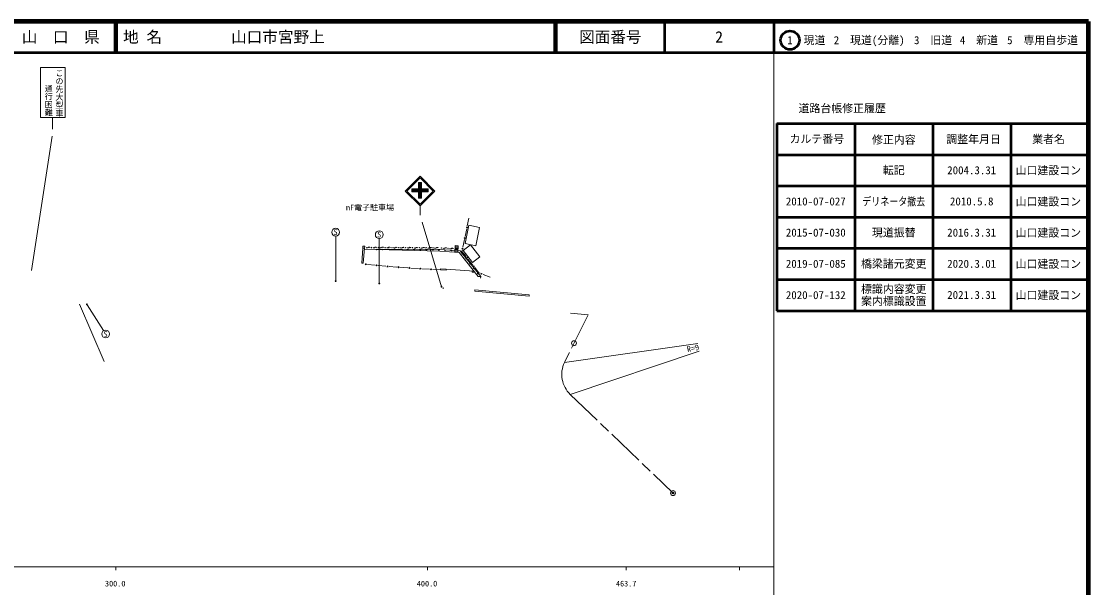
# Model space of a CAD drawing. Units: millimetres on the paper, with parts at other scales. Extents: x 40 to 680, y 20 to 380.
# Drawn here: x 337.7 to 680, y 198.4 to 380 of the extents above; entities that cross this region are included whole.
import ezdxf
from ezdxf.enums import TextEntityAlignment as Align

# ---------------------------------------------------------------- set-up
doc = ezdxf.new("R2010")
doc.units = ezdxf.units.MM
doc.header["$PDMODE"] = 32
doc.header["$PDSIZE"] = 0.5
doc.linetypes.add('CHAIN', pattern=[18.5, 12, -1.5, 3.5, -1.5])
for name, color, linetype, lineweight in [('M-BGD', 7, 'Continuous', 13), ('M-BGD-RSTR', 7, 'Continuous', 13), ('M-BMK', 2, 'CHAIN', 13), ('M-BMK-SRVR', 3, 'Continuous', 13), ('M-STR-STRC', 7, 'Continuous', 13), ('M-TTL', 2, 'Continuous', 140), ('M-TTL-BAND', 7, 'Continuous', 13), ('M-TTL-FRAM', 2, 'Continuous', 50), ('M-TTL-LINE', 7, 'Continuous', 50)]:
    doc.layers.add(name, color=color, linetype=linetype, lineweight=lineweight)
doc.layers.add('M-OTRS', color=6, linetype='Continuous')
doc.layers.add('M-TTL-TXT', color=7, linetype='Continuous')
doc.styles.add('@ＭＳ ゴシック', font='')
doc.styles.add('ＭＳ ゴシック', font='')
doc.styles.get('@ＭＳ ゴシック').set_extended_font_data('@MS Gothic')
doc.styles.get('ＭＳ ゴシック').set_extended_font_data('MS Gothic')

msp = doc.modelspace()

# ---------------------------------------------------------------- linework, layer by layer
at = {"layer": 'M-BGD'}
for p, q in [((481.264, 316.865), (480.754, 314.418)), ((480.55, 313.439), (480.039, 310.991)), ((480.046, 308.716), (481.271, 314.589)), ((480.861, 314.065), (480.443, 313.791)), ((480.789, 313.719), (480.515, 314.137)), ((481.271, 314.589), (484.697, 313.875)), ((483.472, 308.001), (484.697, 313.875)), ((476.713, 305.965), (476.846, 308.065)), ((476.846, 308.065), (477.844, 308.001)), ((479.325, 307.565), (479.835, 310.012)), ((481.73, 308.309), (479.377, 306.447)), ((480.146, 310.639), (479.728, 310.365)), ((480.074, 310.293), (479.8, 310.711)), ((480.046, 308.716), (483.472, 308.001)), ((481.73, 308.309), (484.77, 304.465)), ((447.206, 307.292), (447.247, 307.89)), ((447.206, 307.292), (447.805, 307.251)), ((447.247, 307.89), (447.846, 307.849)), ((447.736, 307.256), (447.408, 302.424)), ((447.805, 307.251), (447.846, 307.849)), ((477.73, 306.201), (476.732, 306.265)), ((477.749, 306.5), (476.751, 306.564)), ((477.768, 306.8), (476.77, 306.864)), ((477.787, 307.099), (476.789, 307.163)), ((477.806, 307.399), (476.808, 307.462)), ((477.825, 307.698), (476.827, 307.762)), ((477.711, 305.902), (477.844, 308.001)), ((484.279, 298.198), (478.184, 305.872)), ((479.014, 306.939), (479.432, 307.213)), ((479.039, 306.195), (479.121, 306.586)), ((479.039, 306.195), (480.347, 304.552)), ((479.086, 307.285), (479.36, 306.866)), ((479.377, 306.447), (482.417, 302.604)), ((446.959, 302.455), (447.408, 302.424)), ((448.02, 301.946), (448.409, 302.261)), ((448.372, 301.909), (448.057, 302.298)), ((448.712, 302.051), (451.198, 301.789)), ((451.501, 301.58), (451.89, 301.894)), ((451.853, 301.543), (451.538, 301.931)), ((454.679, 301.423), (452.193, 301.685)), ((454.982, 301.213), (455.371, 301.527)), ((455.333, 301.176), (455.019, 301.564)), ((455.673, 301.318), (458.169, 301.163)), ((458.48, 300.966), (458.855, 301.297)), ((458.833, 300.944), (458.502, 301.319)), ((480.907, 304.132), (480.41, 304.189)), ((480.686, 304.409), (480.63, 303.912)), ((480.97, 303.769), (482.527, 301.813)), ((484.77, 304.465), (482.417, 302.604)), ((483.086, 301.394), (482.59, 301.45)), ((482.866, 301.67), (482.81, 301.174)), ((461.662, 300.945), (459.167, 301.1)), ((461.973, 300.749), (462.348, 301.08)), ((462.326, 300.727), (461.995, 301.102)), ((462.66, 300.883), (465.155, 300.727)), ((465.467, 300.531), (465.842, 300.862)), ((465.82, 300.509), (465.489, 300.884)), ((468.648, 300.51), (466.153, 300.665)), ((468.96, 300.313), (469.335, 300.644)), ((469.313, 300.291), (468.982, 300.666)), ((472.141, 300.292), (469.646, 300.447)), ((472.141, 300.292), (472.162, 300.591)), ((473.957, 300.168), (472.141, 300.292)), ((473.978, 300.468), (472.162, 300.591)), ((473.957, 300.168), (473.978, 300.468)), ((482.962, 299.857), (473.978, 300.468)), ((482.343, 299.598), (482.363, 299.898)), ((483.214, 299.539), (482.343, 299.598)), ((483.149, 301.031), (484.457, 299.388)), ((485.066, 298.14), (484.279, 298.198)), ((484.457, 299.388), (484.875, 299.22)), ((485.029, 297.641), (485.066, 298.14)), ((485.569, 299.132), (485.109, 298.936)), ((485.241, 299.264), (485.437, 298.804)), ((485.803, 298.847), (488.122, 297.915)), ((472.992, 294.211), (473.029, 294.609)), ((483.164, 293.455), (483.201, 293.853)), ((500.59, 291.852), (483.164, 293.455)), ((500.627, 292.25), (483.201, 293.853)), ((500.59, 291.852), (500.627, 292.25))]:
    msp.add_line(p, q, dxfattribs=at)
msp.add_lwpolyline([(478.184, 305.872), (471.897, 306.272), (447.807, 306.959)], dxfattribs=at)
for centre in [(450.018, 307.449), (452.21, 307.44), (454.402, 307.43), (456.595, 307.42), (458.787, 307.41), (460.979, 307.4), (463.171, 307.391), (465.363, 307.381), (467.555, 307.371), (469.748, 307.361), (472.404, 307.324), (474.592, 307.194)]:
    msp.add_circle(centre, 0.075, dxfattribs=at)
for centre, radius, start, end in [((448.625, 307.748), 0.418, 224.23826, 315.25156), ((449.219, 307.16), 0.418, 44.23826, 135.25156), ((450.818, 307.739), 0.418, 224.23826, 315.25156), ((451.411, 307.15), 0.418, 44.23826, 135.25156), ((451.67, 306.997), 0.256, 192.42529, 347.06452), ((453.01, 307.729), 0.418, 224.23826, 315.25156), ((453.603, 307.141), 0.418, 44.23826, 135.25156), ((453.67, 306.988), 0.256, 192.42529, 347.06452), ((455.202, 307.719), 0.418, 224.23826, 315.25156), ((455.67, 306.98), 0.256, 192.42529, 347.06452), ((455.795, 307.131), 0.418, 44.23826, 135.25156), ((457.394, 307.709), 0.418, 224.23826, 315.25156), ((457.67, 306.971), 0.256, 192.42529, 347.06452), ((457.987, 307.121), 0.418, 44.23826, 135.25156), ((459.586, 307.7), 0.418, 224.23826, 315.25156), ((459.67, 306.962), 0.256, 192.42529, 347.06452), ((460.18, 307.111), 0.418, 44.23826, 135.25156), ((461.67, 306.953), 0.256, 192.42529, 347.06452), ((461.778, 307.69), 0.418, 224.23826, 315.25156), ((462.372, 307.101), 0.418, 44.23826, 135.25156), ((463.669, 306.944), 0.256, 192.42529, 347.06452), ((463.97, 307.68), 0.418, 224.23826, 315.25156), ((464.564, 307.092), 0.418, 44.23826, 135.25156), ((465.669, 306.936), 0.256, 192.42529, 347.06452), ((466.163, 307.67), 0.418, 224.23826, 315.25156), ((466.756, 307.082), 0.418, 44.23826, 135.25156), ((467.669, 306.927), 0.256, 192.42529, 347.06452), ((468.355, 307.66), 0.418, 224.23826, 315.25156), ((468.948, 307.072), 0.418, 44.23826, 135.25156), ((469.669, 306.918), 0.256, 192.42529, 347.06452), ((470.547, 307.651), 0.418, 224.23826, 315.25156), ((471.14, 307.062), 0.418, 44.23826, 135.25156), ((471.669, 306.91), 0.256, 192.4584, 347.09763), ((473.218, 307.569), 0.418, 221.08314, 312.09644), ((473.669, 306.797), 0.256, 189.0332, 343.67243), ((473.778, 306.949), 0.418, 41.08314, 132.09644), ((475.406, 307.438), 0.418, 221.08314, 312.09644), ((475.665, 306.67), 0.256, 189.0332, 343.67243), ((475.966, 306.818), 0.418, 41.08314, 132.09644), ((477.661, 306.542), 0.256, 286.9834, 343.67243), ((479.255, 305.547), 0.256, 141.1409, 295.78013), ((480.499, 303.981), 0.256, 141.1409, 295.78013), ((481.742, 302.415), 0.256, 141.1409, 295.78013), ((482.986, 300.849), 0.256, 141.1409, 295.78013), ((484.23, 299.283), 0.256, 141.1409, 295.78013)]:
    msp.add_arc(centre, radius, start, end, dxfattribs=at)
at = {"layer": 'M-BGD-RSTR'}
msp.add_line((447.287, 307.286), (446.959, 302.455), dxfattribs=at)
for points in [[(476.749, 306.544), (471.924, 306.852), (447.807, 306.959)], [(485.066, 298.14), (478.478, 306.434), (477.747, 306.481)]]:
    msp.add_lwpolyline(points, dxfattribs=at)
at = {"layer": 'M-BMK'}
for p, q in [((519.482, 285.869), (511.883, 270.575)), ((519.482, 285.869), (513.809, 286.419)), ((513.756, 260.352), (546.722, 228.691))]:
    msp.add_line(p, q, dxfattribs=at)
msp.add_arc((520.048, 266.787), 9, 155.11415, 225.64971, dxfattribs=at)
at = {"layer": 'M-BMK-SRVR'}
for p, q in [((511.883, 270.575), (554.651, 276.719)), ((513.756, 260.352), (555.115, 274.263))]:
    msp.add_line(p, q, dxfattribs=at)
for centre in [(514.961, 276.768), (546.722, 228.691)]:
    msp.add_circle(centre, 0.8, dxfattribs=at)
at = {"layer": 'M-OTRS'}
msp.add_point((546.722, 228.691), dxfattribs=at)
at = {"layer": 'M-STR-STRC'}
for p, q in [((347.783, 349.176), (347.783, 345.434)), ((340.999, 300.073), (347.684, 343.169)), ((460.875, 325.559), (465.613, 330.297)), ((461.37, 325.559), (465.613, 329.802)), ((465.613, 330.297), (470.351, 325.559)), ((465.613, 329.802), (469.856, 325.559)), ((460.875, 325.559), (465.613, 320.821)), ((461.37, 325.559), (465.613, 321.316)), ((465.154, 326.23), (462.992, 326.23)), ((462.992, 326.23), (462.992, 325.33)), ((462.992, 326.127), (463.095, 326.23)), ((462.992, 325.985), (463.237, 326.23)), ((462.992, 325.844), (463.378, 326.23)), ((462.992, 325.702), (463.519, 326.23)), ((462.992, 325.561), (463.661, 326.23)), ((462.992, 325.42), (463.802, 326.23)), ((463.873, 325.33), (462.992, 326.21)), ((463.732, 325.33), (462.992, 326.069)), ((463.59, 325.33), (462.992, 325.927)), ((463.449, 325.33), (462.992, 325.786)), ((463.307, 325.33), (462.992, 325.645)), ((463.166, 325.33), (462.992, 325.503)), ((463.025, 325.33), (462.992, 325.362)), ((462.992, 325.33), (465.154, 325.33)), ((463.044, 325.33), (463.944, 326.23)), ((464.014, 325.33), (463.114, 326.23)), ((463.185, 325.33), (464.085, 326.23)), ((464.156, 325.33), (463.256, 326.23)), ((463.327, 325.33), (464.227, 326.23)), ((464.297, 325.33), (463.397, 326.23)), ((463.468, 325.33), (464.368, 326.23)), ((464.439, 325.33), (463.539, 326.23)), ((463.609, 325.33), (464.509, 326.23)), ((464.58, 325.33), (463.68, 326.23)), ((463.751, 325.33), (464.651, 326.23)), ((464.722, 325.33), (463.822, 326.23)), ((463.892, 325.33), (464.792, 326.23)), ((464.863, 325.33), (463.963, 326.23)), ((464.034, 325.33), (464.934, 326.23)), ((465.004, 325.33), (464.104, 326.23)), ((464.175, 325.33), (465.075, 326.23)), ((465.146, 325.33), (464.246, 326.23)), ((464.316, 325.33), (466.054, 327.067)), ((466.054, 324.563), (464.387, 326.23)), ((464.458, 325.33), (466.054, 326.926)), ((466.054, 324.704), (464.529, 326.23)), ((464.599, 325.33), (466.054, 326.784)), ((466.054, 324.846), (464.67, 326.23)), ((464.741, 325.33), (466.054, 326.643)), ((466.054, 324.987), (464.812, 326.23)), ((464.882, 325.33), (466.054, 326.501)), ((466.054, 325.129), (464.953, 326.23)), ((465.024, 325.33), (466.054, 326.36)), ((466.054, 325.27), (465.094, 326.23)), ((465.154, 328.262), (466.054, 328.262)), ((465.154, 328.262), (465.154, 326.23)), ((465.154, 328.147), (465.269, 328.262)), ((465.154, 328.005), (465.411, 328.262)), ((465.154, 327.864), (465.552, 328.262)), ((465.154, 327.723), (465.693, 328.262)), ((465.154, 327.581), (465.835, 328.262)), ((465.154, 327.44), (465.976, 328.262)), ((465.154, 327.298), (466.054, 328.198)), ((466.054, 327.25), (465.154, 328.15)), ((465.154, 327.157), (466.054, 328.057)), ((466.054, 327.108), (465.154, 328.008)), ((465.154, 327.016), (466.054, 327.916)), ((466.054, 326.967), (465.154, 327.867)), ((465.154, 326.874), (466.054, 327.774)), ((466.054, 326.826), (465.154, 327.726)), ((465.154, 326.733), (466.054, 327.633)), ((466.054, 326.684), (465.154, 327.584)), ((465.154, 326.591), (466.054, 327.491)), ((466.054, 326.543), (465.154, 327.443)), ((465.154, 326.45), (466.054, 327.35)), ((466.054, 326.401), (465.154, 327.301)), ((465.154, 326.308), (466.054, 327.208)), ((466.054, 326.26), (465.154, 327.16)), ((466.843, 325.33), (465.154, 327.019)), ((466.701, 325.33), (465.154, 326.877)), ((466.56, 325.33), (465.154, 326.736)), ((466.419, 325.33), (465.154, 326.594)), ((466.277, 325.33), (465.154, 326.453)), ((466.136, 325.33), (465.154, 326.311)), ((465.154, 325.318), (466.065, 326.23)), ((465.154, 325.177), (466.206, 326.23)), ((465.154, 325.036), (466.348, 326.23)), ((465.154, 324.894), (466.489, 326.23)), ((465.154, 324.753), (466.631, 326.23)), ((465.154, 324.611), (466.772, 326.23)), ((465.154, 324.47), (466.914, 326.23)), ((465.154, 325.33), (465.154, 323.297)), ((466.054, 324.421), (465.154, 325.321)), ((465.154, 324.329), (466.054, 325.229)), ((466.054, 324.28), (465.154, 325.18)), ((466.054, 327.391), (465.183, 328.262)), ((466.054, 327.533), (465.325, 328.262)), ((466.054, 327.674), (465.466, 328.262)), ((466.054, 327.816), (465.607, 328.262)), ((465.613, 321.316), (469.856, 325.559)), ((465.613, 320.821), (470.351, 325.559)), ((466.054, 327.957), (465.749, 328.262)), ((466.054, 328.098), (465.89, 328.262)), ((466.054, 328.24), (466.032, 328.262)), ((466.054, 328.262), (466.054, 326.23)), ((466.054, 325.33), (466.054, 323.297)), ((466.984, 325.33), (466.084, 326.23)), ((466.155, 325.33), (467.055, 326.23)), ((467.126, 325.33), (466.226, 326.23)), ((466.296, 325.33), (467.196, 326.23)), ((467.267, 325.33), (466.367, 326.23)), ((466.438, 325.33), (467.338, 326.23)), ((467.409, 325.33), (466.509, 326.23)), ((466.579, 325.33), (467.479, 326.23)), ((467.55, 325.33), (466.65, 326.23)), ((466.721, 325.33), (467.621, 326.23)), ((467.691, 325.33), (466.791, 326.23)), ((466.862, 325.33), (467.762, 326.23)), ((467.833, 325.33), (466.933, 326.23)), ((467.003, 325.33), (467.903, 326.23)), ((467.974, 325.33), (467.074, 326.23)), ((467.145, 325.33), (468.045, 326.23)), ((468.116, 325.33), (467.216, 326.23)), ((467.286, 325.33), (468.186, 326.23)), ((468.216, 325.371), (467.357, 326.23)), ((467.428, 325.33), (468.216, 326.117)), ((468.216, 325.513), (467.499, 326.23)), ((467.569, 325.33), (468.216, 325.976)), ((468.216, 325.654), (467.64, 326.23)), ((467.711, 325.33), (468.216, 325.835)), ((468.216, 325.795), (467.781, 326.23)), ((467.852, 325.33), (468.216, 325.693)), ((468.216, 325.937), (467.923, 326.23)), ((467.993, 325.33), (468.216, 325.552)), ((468.216, 326.078), (468.064, 326.23)), ((468.135, 325.33), (468.216, 325.41)), ((468.216, 326.22), (468.206, 326.23)), ((465.154, 324.187), (466.054, 325.087)), ((466.054, 324.139), (465.154, 325.039)), ((465.154, 324.046), (466.054, 324.946)), ((466.054, 323.997), (465.154, 324.897)), ((465.154, 323.904), (466.054, 324.804)), ((466.054, 323.856), (465.154, 324.756)), ((465.154, 323.763), (466.054, 324.663)), ((466.054, 323.714), (465.154, 324.614)), ((465.154, 323.621), (466.054, 324.521)), ((466.054, 323.573), (465.154, 324.473)), ((465.154, 323.48), (466.054, 324.38)), ((466.054, 323.432), (465.154, 324.332)), ((465.154, 323.339), (466.054, 324.239)), ((466.047, 323.297), (465.154, 324.19)), ((465.906, 323.297), (465.154, 324.049)), ((465.764, 323.297), (465.154, 323.907)), ((465.623, 323.297), (465.154, 323.766)), ((465.481, 323.297), (465.154, 323.624)), ((465.34, 323.297), (465.154, 323.483)), ((465.198, 323.297), (465.154, 323.342)), ((465.154, 323.297), (466.054, 323.297)), ((465.254, 323.297), (466.054, 324.097)), ((465.395, 323.297), (466.054, 323.956)), ((465.537, 323.297), (466.054, 323.814)), ((465.678, 323.297), (466.054, 323.673)), ((465.819, 323.297), (466.054, 323.531)), ((465.961, 323.297), (466.054, 323.39)), ((465.613, 320.821), (465.613, 317.821)), ((472.488, 294.878), (466.265, 315.558)), ((438.543, 296.835), (438.551, 311.12)), ((452.517, 296.052), (452.525, 310.337)), ((438.502, 296.654), (438.573, 296.734)), ((364.3, 270.845), (356.437, 289.327)), ((358.774, 289.267), (358.704, 289.186)), ((358.806, 289.106), (364.094, 280.787))]:
    msp.add_line(p, q, dxfattribs=at)
msp.add_lwpolyline([(343.849, 349.176), (343.849, 365.176), (351.849, 365.176), (351.849, 349.176)], close=True, dxfattribs=at)
msp.add_lwpolyline([(466.054, 326.23), (468.216, 326.23), (468.216, 325.33), (466.054, 325.33)], dxfattribs=at)
for centre, radius in [((438.543, 312.37), 1.25), ((452.517, 311.587), 1.25), ((438.543, 296.694), 0.14), ((438.543, 296.694), 0.11), ((438.543, 296.694), 0.0802), ((438.543, 296.694), 0.0501), ((438.543, 296.694), 0.02), ((452.516, 295.912), 0.14), ((452.516, 295.912), 0.14), ((452.516, 295.912), 0.11), ((452.516, 295.912), 0.11), ((452.516, 295.912), 0.0802), ((452.516, 295.912), 0.0802), ((452.516, 295.912), 0.0501), ((452.516, 295.912), 0.0501), ((452.516, 295.912), 0.02), ((452.516, 295.912), 0.02), ((472.488, 294.878), 0.14), ((472.488, 294.878), 0.11), ((472.488, 294.878), 0.0802), ((472.488, 294.878), 0.0501), ((472.488, 294.878), 0.02), ((358.734, 289.227), 0.14), ((358.734, 289.227), 0.11), ((358.734, 289.227), 0.0802), ((358.734, 289.227), 0.0501), ((358.734, 289.227), 0.02), ((364.764, 279.732), 1.25)]:
    msp.add_circle(centre, radius, dxfattribs=at)
at = {"layer": 'M-TTL'}
for p, q in [((680, 380), (40, 380)), ((680, 20), (680, 380))]:
    msp.add_line(p, q, dxfattribs=at)
at = {"layer": 'M-TTL-BAND'}
for p, q in [((579, 20), (579, 370)), ((40, 205), (579, 205)), ((368, 205), (368, 204)), ((468, 205), (468, 204)), ((468, 205), (468, 204)), ((531.7, 205), (531.7, 204)), ((531.7, 205), (531.7, 204)), ((568, 205), (568, 204))]:
    msp.add_line(p, q, dxfattribs=at)
msp.add_point((546.722, 228.691), dxfattribs=at)
at = {"layer": 'M-TTL-FRAM'}
for p, q in [((580, 347.197), (580, 287.197)), ((580, 347.197), (680, 347.197)), ((580, 287.197), (680, 287.197))]:
    msp.add_line(p, q, dxfattribs=at)
at = {"layer": 'M-TTL-LINE'}
for p, q in [((367.75, 380), (367.75, 370)), ((368.25, 380), (368.25, 370)), ((508.747, 380), (508.747, 370)), ((509.247, 380), (509.247, 370)), ((543.997, 380), (543.997, 370)), ((579, 380), (579, 370)), ((40, 370), (680, 370)), ((605, 347.197), (605, 287.197)), ((630, 347.197), (630, 287.197)), ((655, 347.197), (655, 287.197)), ((580, 337.197), (680, 337.197)), ((580, 327.197), (680, 327.197)), ((580, 317.197), (680, 317.197)), ((580, 307.197), (680, 307.197)), ((580, 297.197), (680, 297.197))]:
    msp.add_line(p, q, dxfattribs=at)
msp.add_circle((584.229, 373.958), 3, dxfattribs=at)

# ---------------------------------------------------------------- texts
at = {"layer": 'M-BGD', "style": 'ＭＳ ゴシック'}
msp.add_text('nF電子駐車場', height=1.833, dxfattribs=at).set_placement((449.566, 318.824), align=Align.BOTTOM_CENTER)
at = {"layer": 'M-BMK-SRVR', "style": 'ＭＳ ゴシック'}
msp.add_text('R=9', height=1.833, rotation=10.702, dxfattribs=at).set_placement((551.198, 274.794), align=Align.MIDDLE_LEFT)
at = {"layer": 'M-STR-STRC', "style": '@ＭＳ ゴシック'}
for s, p in [('この先大型車', (348.443, 364.709)), ('通行困難', (345.027, 359.809))]:
    msp.add_text(s, height=1.833, rotation=270, dxfattribs=at).set_placement(p, align=Align.BOTTOM_LEFT)
at = {"layer": 'M-STR-STRC', "style": 'ＭＳ ゴシック'}
for rotation, p in [(0.018, (438.514, 312.398)), (0.018, (452.488, 311.616)), (180.018, (364.806, 279.721))]:
    msp.add_text('S', height=1.833, rotation=rotation, dxfattribs=at).set_placement(p, align=Align.MIDDLE_CENTER)
at = {"layer": 'M-TTL-BAND', "style": 'ＭＳ ゴシック'}
for s, p in [('300.0', (367.844, 198.195)), ('400.0', (467.844, 198.195)), ('463.7', (531.7, 198.195))]:
    msp.add_text(s, height=1.833, dxfattribs=at).set_placement(p, align=Align.BOTTOM_CENTER)
at = {"layer": 'M-TTL-TXT', "style": 'ＭＳ ゴシック'}
for s, height, p in [('山\u3000口\u3000県', 3.666, (350.375, 375)), ('図面番号', 3.666, (526.622, 375)), ('2', 3.666, (561.497, 375)), ('1\u3000現道', 2.566, (589.448, 373.958)), ('2\u3000現道(分離)', 2.566, (609.619, 373.958)), ('3\u3000旧道', 2.566, (630.121, 373.958)), ('4\u3000新道', 2.566, (644.824, 373.958)), ('5\u3000専用自歩道', 2.566, (665.228, 373.958)), ('道路台帳修正履歴', 2.566, (600.968, 352.113)), ('カルテ番号', 2.566, (592.839, 342.277)), ('修正内容', 2.566, (617.509, 342.023)), ('調整年月日', 2.566, (643.089, 342.197)), ('業者名', 2.566, (667.134, 342.197)), ('転記', 2.566, (617.5, 332.245)), ('2004.3.31', 2.566, (642.5, 332.245)), ('山口建設コン', 2.566, (667.077, 332.189)), ('2010-07-027', 2.566, (592.5, 322.245)), ('2010.5.8', 2.566, (642.5, 322.245)), ('山口建設コン', 2.566, (667.077, 322.189)), ('2015-07-030', 2.566, (592.5, 312.245)), ('現道振替', 2.566, (617.5, 312.245)), ('2016.3.31', 2.566, (642.5, 312.245)), ('山口建設コン', 2.566, (667.077, 312.189)), ('2019-07-085', 2.566, (592.5, 302.245)), ('橋梁諸元変更', 2.566, (617.5, 302.245)), ('2020.3.01', 2.566, (642.5, 302.245)), ('山口建設コン', 2.566, (667.077, 302.189)), ('標識内容変更', 2.566, (617.5, 294.147)), ('2020-07-132', 2.566, (592.5, 292.197)), ('案内標識設置', 2.566, (617.5, 290.247)), ('2021.3.31', 2.566, (642.5, 292.245)), ('山口建設コン', 2.566, (667.077, 292.189))]:
    msp.add_text(s, height=height, dxfattribs=at).set_placement(p, align=Align.MIDDLE_CENTER)
for s, p in [('地 名', (370.38, 375)), ('山口市宮野上', (405.024, 375))]:
    msp.add_text(s, height=3.666, dxfattribs=at).set_placement(p, align=Align.MIDDLE_LEFT)
at = {"layer": 'M-TTL-TXT', "style": 'ＭＳ ゴシック', "width": 0.8}
msp.add_text('デリネータ撤去', height=2.566, dxfattribs=at).set_placement((617.5, 322.245), align=Align.MIDDLE_CENTER)

doc.saveas('drawing.dxf')
